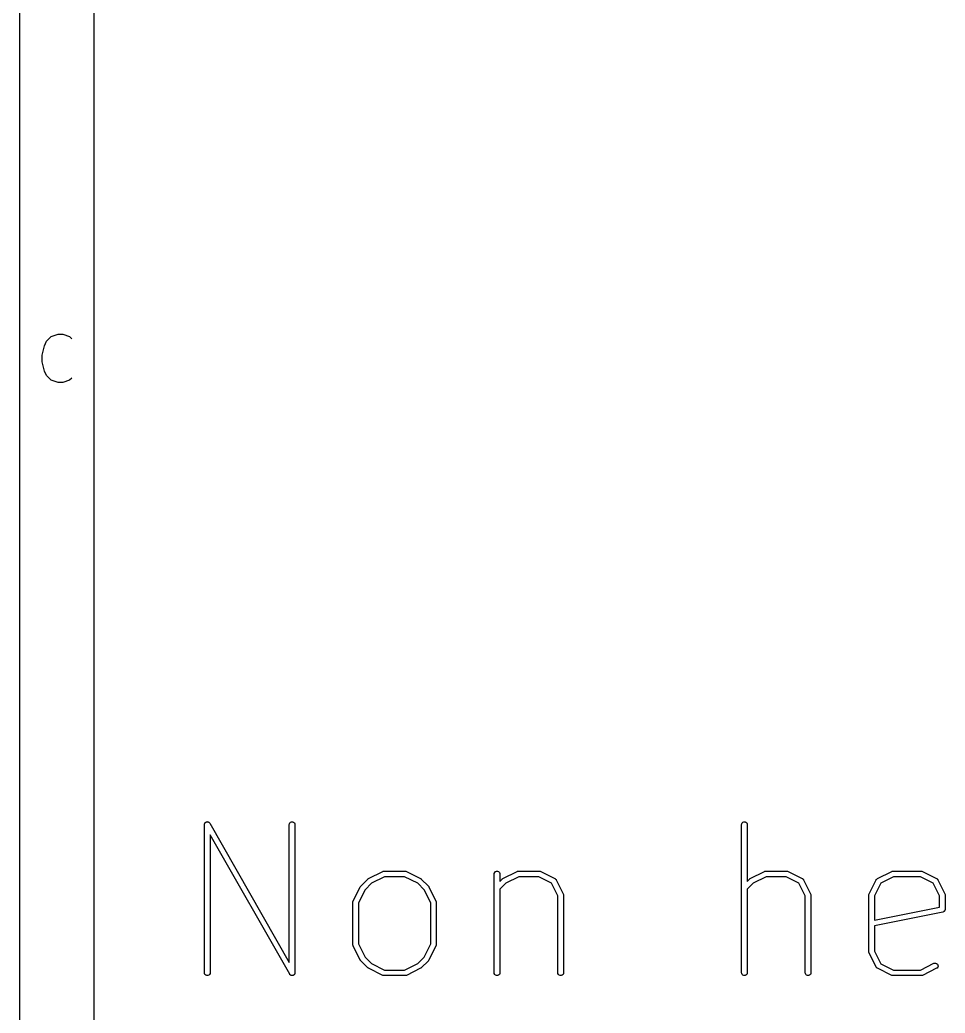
# Model space of a CAD drawing. Header units: inches. Extents: x 0.4 to 11.3, y -7.9 to -0.4.
# Drawn here: x 0.394 to 1.375, y -6.007 to -4.954 of the extents above; entities that cross this region are included whole.
import ezdxf

# ---------------------------------------------------------------- set-up
doc = ezdxf.new("R2010")
doc.units = ezdxf.units.IN
doc.header["$MEASUREMENT"] = 0
doc.layers.add('User.Drawings', color=9, linetype='CONTINUOUS', true_color=0xc2c2c2)

msp = doc.modelspace()

# ---------------------------------------------------------------- linework, layer by layer
at = {"layer": 'BLACK', "linetype": 'CONTINUOUS'}
for p, q in [((0.3937, -7.8743), (0.3937, -0.3937)), ((0.4724, -7.7956), (0.4724, -0.4724)), ((0.4221, -5.2945), (0.427, -5.2896)), ((0.427, -5.2896), (0.4343, -5.2871)), ((0.4343, -5.2871), (0.4392, -5.2871)), ((0.4392, -5.2871), (0.4465, -5.2896)), ((0.4465, -5.2896), (0.4489, -5.292)), ((0.4172, -5.3091), (0.4197, -5.2993)), ((0.4197, -5.2993), (0.4221, -5.2945)), ((0.4172, -5.3164), (0.4172, -5.3091)), ((0.4197, -5.3261), (0.4172, -5.3164)), ((0.4221, -5.331), (0.4197, -5.3261)), ((0.427, -5.3359), (0.4221, -5.331)), ((0.4343, -5.3383), (0.427, -5.3359)), ((0.4392, -5.3383), (0.4343, -5.3383)), ((0.4465, -5.3359), (0.4392, -5.3383)), ((0.4489, -5.3335), (0.4465, -5.3359))]:
    msp.add_line(p, q, dxfattribs=at)
at = {"layer": 'User.Drawings', "linetype": 'CONTINUOUS'}
for p, q in [((0.5896, -5.8069), (0.5897, -5.8066)), ((0.5897, -5.8066), (0.5898, -5.8063)), ((0.5898, -5.8063), (0.5899, -5.8059)), ((0.5899, -5.8059), (0.59, -5.8057)), ((0.59, -5.8057), (0.5901, -5.8056)), ((0.5901, -5.8056), (0.5904, -5.8053)), ((0.5904, -5.8053), (0.5906, -5.805)), ((0.5906, -5.805), (0.5908, -5.8049)), ((0.5908, -5.8049), (0.5909, -5.8047)), ((0.5909, -5.8047), (0.5913, -5.8046)), ((0.5913, -5.8046), (0.5916, -5.8044)), ((0.5916, -5.8044), (0.5918, -5.8044)), ((0.5918, -5.8044), (0.592, -5.8043)), ((0.592, -5.8043), (0.5924, -5.8043)), ((0.5924, -5.8043), (0.5928, -5.8042)), ((0.5928, -5.8042), (0.5929, -5.8043)), ((0.5929, -5.8043), (0.5931, -5.8043)), ((0.5931, -5.8043), (0.5935, -5.8044)), ((0.5935, -5.8044), (0.5939, -5.8045)), ((0.5939, -5.8045), (0.594, -5.8047)), ((0.594, -5.8047), (0.5942, -5.8047)), ((0.5942, -5.8047), (0.5945, -5.805)), ((0.5945, -5.805), (0.5948, -5.8053)), ((0.5948, -5.8053), (0.595, -5.8055)), ((0.595, -5.8055), (0.595, -5.8056)), ((0.595, -5.8056), (0.595, -5.8056)), ((0.595, -5.8056), (0.5951, -5.8057)), ((0.5951, -5.8057), (0.6796, -5.9536)), ((0.6796, -5.8072), (0.6797, -5.8066)), ((0.6797, -5.8066), (0.6801, -5.8056)), ((0.6801, -5.8056), (0.6809, -5.8047)), ((0.6809, -5.8047), (0.682, -5.8043)), ((0.682, -5.8043), (0.6831, -5.8043)), ((0.6831, -5.8043), (0.6842, -5.8047)), ((0.6842, -5.8047), (0.685, -5.8056)), ((0.685, -5.8056), (0.6854, -5.8066)), ((0.6854, -5.8066), (0.6855, -5.8072)), ((1.1595, -5.8072), (1.1596, -5.8066)), ((1.1596, -5.8066), (1.16, -5.8056)), ((1.16, -5.8056), (1.1608, -5.8047)), ((1.1608, -5.8047), (1.1619, -5.8043)), ((1.1619, -5.8043), (1.1631, -5.8043)), ((1.1631, -5.8043), (1.1641, -5.8047)), ((1.1641, -5.8047), (1.1649, -5.8056)), ((1.1649, -5.8056), (1.1654, -5.8066)), ((1.1654, -5.8066), (1.1654, -5.8072)), ((0.5896, -5.807), (0.5896, -5.8069)), ((0.5896, -5.8072), (0.5896, -5.807)), ((0.5896, -5.807), (0.5896, -5.807)), ((0.5896, -5.9647), (0.5896, -5.8072)), ((0.6796, -5.9536), (0.6796, -5.8072)), ((0.6855, -5.8072), (0.6855, -5.9647)), ((1.1595, -5.9647), (1.1595, -5.8072)), ((1.1654, -5.8072), (1.1654, -5.8676)), ((0.68, -5.9661), (0.5955, -5.8183)), ((0.5955, -5.8183), (0.5955, -5.9647)), ((0.7637, -5.8645), (0.7787, -5.857)), ((0.7787, -5.857), (0.7793, -5.8568)), ((0.7793, -5.8568), (0.7794, -5.8568)), ((0.7794, -5.8568), (0.7795, -5.8568)), ((0.7795, -5.8568), (0.78, -5.8567)), ((0.78, -5.8567), (0.8025, -5.8567)), ((0.8025, -5.8567), (0.8031, -5.8568)), ((0.8031, -5.8568), (0.8032, -5.8568)), ((0.8032, -5.8568), (0.8033, -5.8568)), ((0.8033, -5.8568), (0.8039, -5.857)), ((0.8039, -5.857), (0.8189, -5.8645)), ((0.8971, -5.8591), (0.8976, -5.858)), ((0.8971, -5.8597), (0.8971, -5.8591)), ((0.8976, -5.858), (0.8984, -5.8572)), ((0.8984, -5.8572), (0.8994, -5.8568)), ((0.8994, -5.8568), (0.9006, -5.8568)), ((0.9006, -5.8568), (0.9017, -5.8572)), ((0.9017, -5.8572), (0.9025, -5.858)), ((0.9025, -5.858), (0.9029, -5.8591)), ((0.9029, -5.8591), (0.903, -5.8597)), ((0.9062, -5.8645), (0.9212, -5.857)), ((0.9212, -5.857), (0.9217, -5.8568)), ((0.9217, -5.8568), (0.9218, -5.8568)), ((0.9218, -5.8568), (0.9219, -5.8568)), ((0.9219, -5.8568), (0.9225, -5.8567)), ((0.9225, -5.8567), (0.945, -5.8567)), ((0.945, -5.8567), (0.9456, -5.8568)), ((0.9456, -5.8568), (0.9457, -5.8568)), ((0.9457, -5.8568), (0.9458, -5.8568)), ((0.9458, -5.8568), (0.9463, -5.857)), ((0.9463, -5.857), (0.9613, -5.8645)), ((1.1687, -5.8645), (1.1837, -5.857)), ((1.1837, -5.857), (1.1842, -5.8568)), ((1.1842, -5.8568), (1.1843, -5.8568)), ((1.1843, -5.8568), (1.1844, -5.8568)), ((1.1844, -5.8568), (1.185, -5.8567)), ((1.185, -5.8567), (1.2075, -5.8567)), ((1.2075, -5.8567), (1.2081, -5.8568)), ((1.2081, -5.8568), (1.2082, -5.8568)), ((1.2082, -5.8568), (1.2083, -5.8568)), ((1.2083, -5.8568), (1.2088, -5.857)), ((1.2088, -5.857), (1.2238, -5.8645)), ((1.3037, -5.8645), (1.3187, -5.857)), ((1.3187, -5.857), (1.3192, -5.8568)), ((1.3192, -5.8568), (1.3193, -5.8568)), ((1.3193, -5.8568), (1.3194, -5.8568)), ((1.3194, -5.8568), (1.32, -5.8567)), ((1.32, -5.8567), (1.35, -5.8567)), ((1.35, -5.8567), (1.3505, -5.8568)), ((1.3505, -5.8568), (1.3506, -5.8568)), ((1.3506, -5.8568), (1.3507, -5.8568)), ((1.3507, -5.8568), (1.3513, -5.857)), ((1.3513, -5.857), (1.3663, -5.8645)), ((0.7555, -5.8726), (0.763, -5.8651)), ((0.7668, -5.8696), (0.76, -5.8764)), ((0.763, -5.8651), (0.7632, -5.8649)), ((0.7632, -5.8649), (0.7633, -5.8648)), ((0.7632, -5.8649), (0.7632, -5.8649)), ((0.7633, -5.8648), (0.7634, -5.8647)), ((0.7634, -5.8647), (0.7635, -5.8647)), ((0.7635, -5.8647), (0.7637, -5.8645)), ((0.7807, -5.8626), (0.7668, -5.8696)), ((0.8018, -5.8626), (0.7807, -5.8626)), ((0.8158, -5.8696), (0.8018, -5.8626)), ((0.8226, -5.8764), (0.8158, -5.8696)), ((0.8189, -5.8645), (0.8191, -5.8647)), ((0.8191, -5.8647), (0.8192, -5.8647)), ((0.8192, -5.8647), (0.8193, -5.8648)), ((0.8193, -5.8648), (0.8193, -5.8649)), ((0.8193, -5.8649), (0.8194, -5.8649)), ((0.8194, -5.8649), (0.8196, -5.8651)), ((0.8196, -5.8651), (0.8271, -5.8726)), ((0.8971, -5.9647), (0.8971, -5.8597)), ((0.903, -5.8597), (0.903, -5.8676)), ((0.903, -5.8676), (0.9054, -5.8651)), ((0.9093, -5.8696), (0.903, -5.8759)), ((0.9054, -5.8651), (0.9057, -5.8649)), ((0.9057, -5.8649), (0.9058, -5.8648)), ((0.9057, -5.8649), (0.9057, -5.8649)), ((0.9058, -5.8648), (0.9059, -5.8647)), ((0.9059, -5.8647), (0.906, -5.8647)), ((0.906, -5.8647), (0.9062, -5.8645)), ((0.9232, -5.8626), (0.9093, -5.8696)), ((0.9443, -5.8626), (0.9232, -5.8626)), ((0.9578, -5.8694), (0.9443, -5.8626)), ((0.9646, -5.8829), (0.9578, -5.8694)), ((0.9613, -5.8645), (0.9614, -5.8646)), ((0.9614, -5.8646), (0.9615, -5.8646)), ((0.9615, -5.8646), (0.9615, -5.8647)), ((0.9615, -5.8647), (0.9618, -5.8649)), ((0.9618, -5.8649), (0.9621, -5.8651)), ((0.9621, -5.8651), (0.9623, -5.8654)), ((0.9623, -5.8654), (0.9625, -5.8657)), ((0.9625, -5.8657), (0.9626, -5.8657)), ((0.9626, -5.8657), (0.9626, -5.8658)), ((0.9626, -5.8658), (0.9627, -5.8659)), ((0.9627, -5.8659), (0.9702, -5.8809)), ((1.1654, -5.8676), (1.1679, -5.8651)), ((1.1717, -5.8696), (1.1654, -5.8759)), ((1.1679, -5.8651), (1.1681, -5.8649)), ((1.1681, -5.8649), (1.1682, -5.8649)), ((1.1682, -5.8649), (1.1683, -5.8648)), ((1.1683, -5.8648), (1.1683, -5.8647)), ((1.1683, -5.8647), (1.1684, -5.8647)), ((1.1684, -5.8647), (1.1687, -5.8645)), ((1.1857, -5.8626), (1.1717, -5.8696)), ((1.2068, -5.8626), (1.1857, -5.8626)), ((1.2203, -5.8694), (1.2068, -5.8626)), ((1.227, -5.8829), (1.2203, -5.8694)), ((1.2238, -5.8645), (1.2239, -5.8646)), ((1.2239, -5.8646), (1.2239, -5.8646)), ((1.2239, -5.8646), (1.224, -5.8647)), ((1.224, -5.8647), (1.2243, -5.8649)), ((1.2243, -5.8649), (1.2245, -5.8651)), ((1.2245, -5.8651), (1.2248, -5.8654)), ((1.2248, -5.8654), (1.225, -5.8657)), ((1.225, -5.8657), (1.225, -5.8657)), ((1.225, -5.8657), (1.2251, -5.8658)), ((1.2251, -5.8658), (1.2251, -5.8659)), ((1.2251, -5.8659), (1.2326, -5.8809)), ((1.2948, -5.8809), (1.3023, -5.8659)), ((1.3072, -5.8694), (1.3004, -5.8829)), ((1.3023, -5.8659), (1.3024, -5.8658)), ((1.3024, -5.8658), (1.3024, -5.8657)), ((1.3024, -5.8657), (1.3025, -5.8657)), ((1.3025, -5.8657), (1.3026, -5.8654)), ((1.3026, -5.8654), (1.3029, -5.8651)), ((1.3029, -5.8651), (1.3032, -5.8649)), ((1.3032, -5.8649), (1.3035, -5.8647)), ((1.3035, -5.8647), (1.3035, -5.8646)), ((1.3035, -5.8646), (1.3036, -5.8646)), ((1.3036, -5.8646), (1.3037, -5.8645)), ((1.3207, -5.8626), (1.3072, -5.8694)), ((1.3493, -5.8626), (1.3207, -5.8626)), ((1.3628, -5.8694), (1.3493, -5.8626)), ((1.3695, -5.8829), (1.3628, -5.8694)), ((1.3663, -5.8645), (1.3664, -5.8646)), ((1.3664, -5.8646), (1.3664, -5.8646)), ((1.3664, -5.8646), (1.3665, -5.8647)), ((1.3665, -5.8647), (1.3668, -5.8649)), ((1.3668, -5.8649), (1.367, -5.8651)), ((1.367, -5.8651), (1.3673, -5.8654)), ((1.3673, -5.8654), (1.3675, -5.8657)), ((1.3675, -5.8657), (1.3675, -5.8657)), ((1.3675, -5.8657), (1.3675, -5.8658)), ((1.3675, -5.8658), (1.3676, -5.8659)), ((1.3676, -5.8659), (1.3751, -5.8809)), ((0.7474, -5.8884), (0.7549, -5.8734)), ((0.76, -5.8764), (0.753, -5.8904)), ((0.7549, -5.8734), (0.7551, -5.8731)), ((0.7551, -5.8731), (0.7551, -5.873)), ((0.7551, -5.873), (0.7552, -5.873)), ((0.7552, -5.8729), (0.7553, -5.8728)), ((0.7552, -5.873), (0.7552, -5.8729)), ((0.7553, -5.8728), (0.7555, -5.8726)), ((0.8296, -5.8904), (0.8226, -5.8764)), ((0.8271, -5.8726), (0.8273, -5.8728)), ((0.8273, -5.8728), (0.8274, -5.8729)), ((0.8274, -5.8729), (0.8274, -5.873)), ((0.8274, -5.873), (0.8275, -5.873)), ((0.8275, -5.873), (0.8275, -5.8731)), ((0.8275, -5.8731), (0.8277, -5.8734)), ((0.8277, -5.8734), (0.8352, -5.8884)), ((0.903, -5.8759), (0.903, -5.9647)), ((1.1654, -5.8759), (1.1654, -5.9647)), ((0.7471, -5.8891), (0.7472, -5.889)), ((0.7471, -5.8897), (0.7471, -5.8891)), ((0.7471, -5.9347), (0.7471, -5.8897)), ((0.7472, -5.8889), (0.7474, -5.8884)), ((0.7472, -5.889), (0.7472, -5.8889)), ((0.753, -5.8904), (0.753, -5.934)), ((0.8296, -5.934), (0.8296, -5.8904)), ((0.8352, -5.8884), (0.8354, -5.8889)), ((0.8354, -5.8889), (0.8354, -5.889)), ((0.8354, -5.889), (0.8354, -5.8891)), ((0.8354, -5.8891), (0.8355, -5.8897)), ((0.8355, -5.8897), (0.8355, -5.9347)), ((0.9646, -5.9647), (0.9646, -5.8829)), ((0.9702, -5.8809), (0.9704, -5.8814)), ((0.9704, -5.8814), (0.9704, -5.8815)), ((0.9704, -5.8815), (0.9704, -5.8816)), ((0.9704, -5.8816), (0.9705, -5.8822)), ((0.9705, -5.8822), (0.9705, -5.9647)), ((1.227, -5.9647), (1.227, -5.8829)), ((1.2326, -5.8809), (1.2328, -5.8814)), ((1.2328, -5.8814), (1.2328, -5.8815)), ((1.2328, -5.8815), (1.2329, -5.8816)), ((1.2329, -5.8816), (1.2329, -5.8822)), ((1.2329, -5.8822), (1.2329, -5.9647)), ((1.2945, -5.8822), (1.2946, -5.8816)), ((1.2945, -5.9422), (1.2945, -5.8822)), ((1.2946, -5.8814), (1.2948, -5.8809)), ((1.2946, -5.8815), (1.2946, -5.8814)), ((1.2946, -5.8816), (1.2946, -5.8815)), ((1.3004, -5.8829), (1.3004, -5.9086)), ((1.3695, -5.8948), (1.3695, -5.8829)), ((1.3751, -5.8809), (1.3753, -5.8814)), ((1.3753, -5.8814), (1.3753, -5.8815)), ((1.3753, -5.8815), (1.3754, -5.8816)), ((1.3754, -5.8816), (1.3754, -5.8822)), ((1.3754, -5.8822), (1.3754, -5.8972)), ((1.3004, -5.9086), (1.3695, -5.8948)), ((1.373, -5.9001), (1.3004, -5.9146)), ((1.3736, -5.8999), (1.373, -5.9001)), ((1.373, -5.9001), (1.373, -5.9001)), ((1.373, -5.9001), (1.373, -5.9001)), ((1.373, -5.9001), (1.373, -5.9001)), ((1.3738, -5.8997), (1.3736, -5.8999)), ((1.3741, -5.8996), (1.3738, -5.8997)), ((1.3743, -5.8994), (1.3741, -5.8996)), ((1.3746, -5.8993), (1.3743, -5.8994)), ((1.3747, -5.899), (1.3746, -5.8993)), ((1.3749, -5.8988), (1.3747, -5.899)), ((1.375, -5.8986), (1.3749, -5.8988)), ((1.3752, -5.8983), (1.375, -5.8986)), ((1.3754, -5.8978), (1.3752, -5.898)), ((1.3752, -5.898), (1.3752, -5.8983)), ((1.3754, -5.8972), (1.3754, -5.8978)), ((1.3004, -5.9146), (1.3004, -5.9415)), ((0.7471, -5.9353), (0.7471, -5.9347)), ((0.7472, -5.9354), (0.7471, -5.9353)), ((0.7472, -5.9355), (0.7472, -5.9354)), ((0.7474, -5.936), (0.7472, -5.9355)), ((0.7549, -5.951), (0.7474, -5.936)), ((0.753, -5.934), (0.76, -5.9479)), ((0.8226, -5.9479), (0.8296, -5.934)), ((0.8352, -5.936), (0.8277, -5.951)), ((0.8354, -5.9355), (0.8352, -5.936)), ((0.8355, -5.9347), (0.8354, -5.9353)), ((0.8354, -5.9353), (0.8354, -5.9354)), ((0.8354, -5.9354), (0.8354, -5.9355)), ((1.2946, -5.9428), (1.2945, -5.9422)), ((1.2946, -5.943), (1.2946, -5.9428)), ((1.2946, -5.9428), (1.2946, -5.9428)), ((1.2948, -5.9435), (1.2946, -5.943)), ((1.3023, -5.9585), (1.2948, -5.9435)), ((1.3004, -5.9415), (1.3072, -5.955)), ((0.7551, -5.9512), (0.7549, -5.951)), ((0.7551, -5.9513), (0.7551, -5.9512)), ((0.7552, -5.9514), (0.7551, -5.9513)), ((0.7552, -5.9515), (0.7552, -5.9514)), ((0.7553, -5.9515), (0.7552, -5.9515)), ((0.7555, -5.9518), (0.7553, -5.9515)), ((0.763, -5.9593), (0.7555, -5.9518)), ((0.76, -5.9479), (0.7668, -5.9547)), ((0.8158, -5.9547), (0.8226, -5.9479)), ((0.8271, -5.9518), (0.8196, -5.9593)), ((0.8273, -5.9515), (0.8271, -5.9518)), ((0.8274, -5.9515), (0.8273, -5.9515)), ((0.8275, -5.9513), (0.8274, -5.9514)), ((0.8274, -5.9514), (0.8274, -5.9515)), ((0.8277, -5.951), (0.8275, -5.9512)), ((0.8275, -5.9512), (0.8275, -5.9513)), ((1.3642, -5.9543), (1.3653, -5.9542)), ((1.3653, -5.9542), (1.3664, -5.9546)), ((0.5897, -5.9652), (0.5896, -5.9647)), ((0.5955, -5.9647), (0.5955, -5.9652)), ((0.6855, -5.9647), (0.6855, -5.9648)), ((0.7632, -5.9594), (0.763, -5.9593)), ((0.7632, -5.9595), (0.7632, -5.9594)), ((0.7633, -5.9596), (0.7632, -5.9595)), ((0.7634, -5.9596), (0.7633, -5.9596)), ((0.7635, -5.9597), (0.7634, -5.9596)), ((0.7637, -5.9598), (0.7635, -5.9597)), ((0.7787, -5.9673), (0.7637, -5.9598)), ((0.7668, -5.9547), (0.7807, -5.9617)), ((0.7807, -5.9617), (0.8018, -5.9617)), ((0.8018, -5.9617), (0.8158, -5.9547)), ((0.8189, -5.9598), (0.8039, -5.9673)), ((0.8191, -5.9597), (0.8189, -5.9598)), ((0.8192, -5.9596), (0.8191, -5.9597)), ((0.8193, -5.9596), (0.8192, -5.9596)), ((0.8194, -5.9594), (0.8193, -5.9595)), ((0.8193, -5.9595), (0.8193, -5.9596)), ((0.8196, -5.9593), (0.8194, -5.9594)), ((0.8971, -5.9652), (0.8971, -5.9647)), ((0.903, -5.9647), (0.9029, -5.9652)), ((0.9646, -5.9652), (0.9646, -5.9647)), ((0.9705, -5.9647), (0.9704, -5.9652)), ((1.1596, -5.9652), (1.1595, -5.9647)), ((1.1654, -5.9647), (1.1654, -5.9652)), ((1.2271, -5.9652), (1.227, -5.9647)), ((1.2329, -5.9647), (1.2329, -5.9652)), ((1.3024, -5.9586), (1.3023, -5.9585)), ((1.3025, -5.9587), (1.3024, -5.9586)), ((1.3024, -5.9586), (1.3024, -5.9586)), ((1.3026, -5.959), (1.3025, -5.9587)), ((1.3029, -5.9592), (1.3026, -5.959)), ((1.3032, -5.9595), (1.3029, -5.9592)), ((1.3035, -5.9597), (1.3032, -5.9595)), ((1.3036, -5.9598), (1.3035, -5.9597)), ((1.3035, -5.9597), (1.3035, -5.9597)), ((1.3037, -5.9598), (1.3036, -5.9598)), ((1.3187, -5.9673), (1.3037, -5.9598)), ((1.3072, -5.955), (1.3207, -5.9617)), ((1.3207, -5.9617), (1.3493, -5.9617)), ((1.3493, -5.9617), (1.3636, -5.9545)), ((1.3663, -5.9598), (1.3513, -5.9673)), ((1.3636, -5.9545), (1.3642, -5.9543)), ((1.3668, -5.9595), (1.3663, -5.9598)), ((1.3664, -5.9546), (1.3673, -5.9554)), ((1.3675, -5.9586), (1.3668, -5.9595)), ((1.3673, -5.9554), (1.3678, -5.9564)), ((1.3679, -5.9575), (1.3675, -5.9586)), ((1.3678, -5.9564), (1.3679, -5.9575)), ((0.5901, -5.9663), (0.5897, -5.9652)), ((0.5909, -5.9671), (0.5901, -5.9663)), ((0.592, -5.9676), (0.5909, -5.9671)), ((0.5931, -5.9676), (0.592, -5.9676)), ((0.5942, -5.9671), (0.5931, -5.9676)), ((0.595, -5.9663), (0.5942, -5.9671)), ((0.5955, -5.9652), (0.595, -5.9663)), ((0.6801, -5.9663), (0.68, -5.9661)), ((0.6802, -5.9664), (0.6801, -5.9663)), ((0.6801, -5.9663), (0.6801, -5.9663)), ((0.6803, -5.9666), (0.6802, -5.9664)), ((0.6806, -5.9668), (0.6803, -5.9666)), ((0.6809, -5.9671), (0.6806, -5.9668)), ((0.6811, -5.9672), (0.6809, -5.9671)), ((0.6812, -5.9673), (0.6811, -5.9672)), ((0.6816, -5.9674), (0.6812, -5.9673)), ((0.682, -5.9676), (0.6816, -5.9674)), ((0.6822, -5.9676), (0.682, -5.9676)), ((0.6823, -5.9676), (0.6822, -5.9676)), ((0.6827, -5.9676), (0.6823, -5.9676)), ((0.6831, -5.9676), (0.6827, -5.9676)), ((0.6833, -5.9675), (0.6831, -5.9676)), ((0.6835, -5.9675), (0.6833, -5.9675)), ((0.6838, -5.9673), (0.6835, -5.9675)), ((0.6842, -5.9671), (0.6838, -5.9673)), ((0.6843, -5.967), (0.6842, -5.9671)), ((0.6845, -5.9669), (0.6843, -5.967)), ((0.6847, -5.9666), (0.6845, -5.9669)), ((0.685, -5.9663), (0.6847, -5.9666)), ((0.6851, -5.9661), (0.685, -5.9663)), ((0.6852, -5.966), (0.6851, -5.9661)), ((0.6853, -5.9656), (0.6852, -5.966)), ((0.6854, -5.9652), (0.6853, -5.9656)), ((0.6855, -5.965), (0.6854, -5.9652)), ((0.6855, -5.9648), (0.6855, -5.9649)), ((0.6855, -5.9649), (0.6855, -5.965)), ((0.7793, -5.9675), (0.7787, -5.9673)), ((0.7794, -5.9675), (0.7793, -5.9675)), ((0.7795, -5.9676), (0.7794, -5.9675)), ((0.78, -5.9676), (0.7795, -5.9676)), ((0.8025, -5.9676), (0.78, -5.9676)), ((0.8031, -5.9676), (0.8025, -5.9676)), ((0.8032, -5.9675), (0.8031, -5.9676)), ((0.8033, -5.9675), (0.8032, -5.9675)), ((0.8039, -5.9673), (0.8033, -5.9675)), ((0.8976, -5.9663), (0.8971, -5.9652)), ((0.8984, -5.9671), (0.8976, -5.9663)), ((0.8994, -5.9676), (0.8984, -5.9671)), ((0.9006, -5.9676), (0.8994, -5.9676)), ((0.9017, -5.9671), (0.9006, -5.9676)), ((0.9025, -5.9663), (0.9017, -5.9671)), ((0.9029, -5.9652), (0.9025, -5.9663)), ((0.9651, -5.9663), (0.9646, -5.9652)), ((0.9659, -5.9671), (0.9651, -5.9663)), ((0.9669, -5.9676), (0.9659, -5.9671)), ((0.9681, -5.9676), (0.9669, -5.9676)), ((0.9692, -5.9671), (0.9681, -5.9676)), ((0.97, -5.9663), (0.9692, -5.9671)), ((0.9704, -5.9652), (0.97, -5.9663)), ((1.16, -5.9663), (1.1596, -5.9652)), ((1.1608, -5.9671), (1.16, -5.9663)), ((1.1619, -5.9676), (1.1608, -5.9671)), ((1.1631, -5.9676), (1.1619, -5.9676)), ((1.1641, -5.9671), (1.1631, -5.9676)), ((1.1649, -5.9663), (1.1641, -5.9671)), ((1.1654, -5.9652), (1.1649, -5.9663)), ((1.2275, -5.9663), (1.2271, -5.9652)), ((1.2283, -5.9671), (1.2275, -5.9663)), ((1.2294, -5.9676), (1.2283, -5.9671)), ((1.2306, -5.9676), (1.2294, -5.9676)), ((1.2316, -5.9671), (1.2306, -5.9676)), ((1.2324, -5.9663), (1.2316, -5.9671)), ((1.2329, -5.9652), (1.2324, -5.9663)), ((1.3192, -5.9675), (1.3187, -5.9673)), ((1.3193, -5.9675), (1.3192, -5.9675)), ((1.3194, -5.9676), (1.3193, -5.9675)), ((1.32, -5.9676), (1.3194, -5.9676)), ((1.35, -5.9676), (1.32, -5.9676)), ((1.3505, -5.9676), (1.35, -5.9676)), ((1.3506, -5.9675), (1.3505, -5.9676)), ((1.3507, -5.9675), (1.3506, -5.9675)), ((1.3513, -5.9673), (1.3507, -5.9675))]:
    msp.add_line(p, q, dxfattribs=at)

doc.saveas('drawing.dxf')
